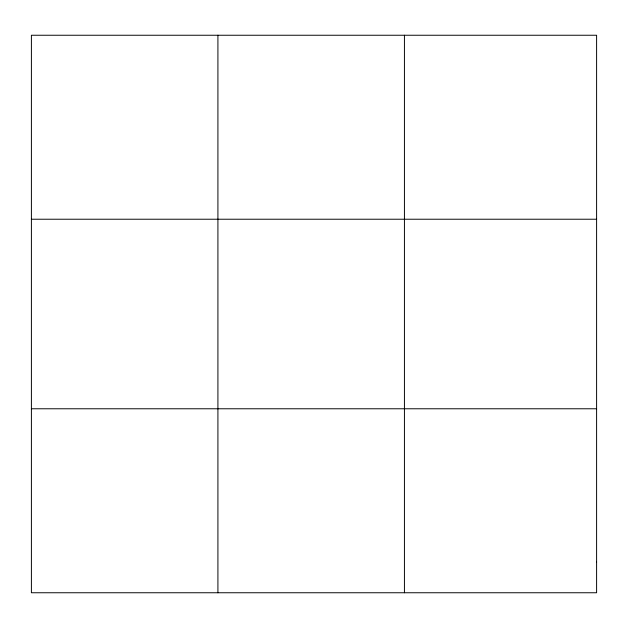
<?xml version="1.0" encoding="UTF-8"?>
<svg xmlns="http://www.w3.org/2000/svg" width="628" height="628" viewBox="0 0 628 628"><rect width="100%" height="100%" fill="white"/><g stroke="black" fill="none" stroke-linecap="round" stroke-linejoin="round"><path stroke-width="0.94" d="M217.916 35.246L217.916 592.754M404.432 35.246L404.432 592.754M31.4 219.227L596.6 219.227M31.4 408.773L596.6 408.773M596.6 562.091L596.6 592.754L31.4 592.754L31.4 35.246L596.6 35.246L596.6 562.091"/></g></svg>
